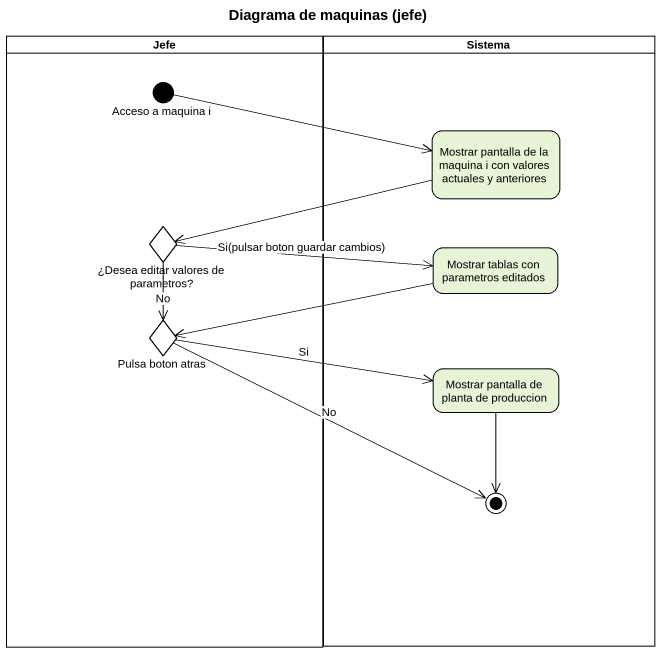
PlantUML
@startuml
title Diagrama de maquinas (jefe)
hide empty description
state Jefe <<partition>> {
  state "Acceso a maquina i" as Acceso_a_maquina_i <<start>>
  state "¿Desea editar valores de parametros?" as Desea_editar_valores_de <<choice>>
  state "Pulsa boton atras" as Pulsa_boton_atras <<choice>>
}
state Sistema <<partition>> {
  state "Mostrar pantalla de la maquina i con valores actuales y anteriores" as Mostrar_pantalla_de_la
  state "Mostrar tablas con parametros editados" as Mostrar_tablas_con
  state "Mostrar pantalla de planta de produccion" as Mostrar_pantalla_de_planta
  state final1 <<end>>
}
Acceso_a_maquina_i -right-> Mostrar_pantalla_de_la
Mostrar_pantalla_de_la -left-> Desea_editar_valores_de
Desea_editar_valores_de -right-> Mostrar_tablas_con : Si(pulsar boton guardar cambios)
Desea_editar_valores_de --> Pulsa_boton_atras : No
Mostrar_tablas_con -left-> Pulsa_boton_atras
Pulsa_boton_atras -right-> Mostrar_pantalla_de_planta : Si
Pulsa_boton_atras -right-> final1 : No
Mostrar_pantalla_de_planta --> final1
@enduml
